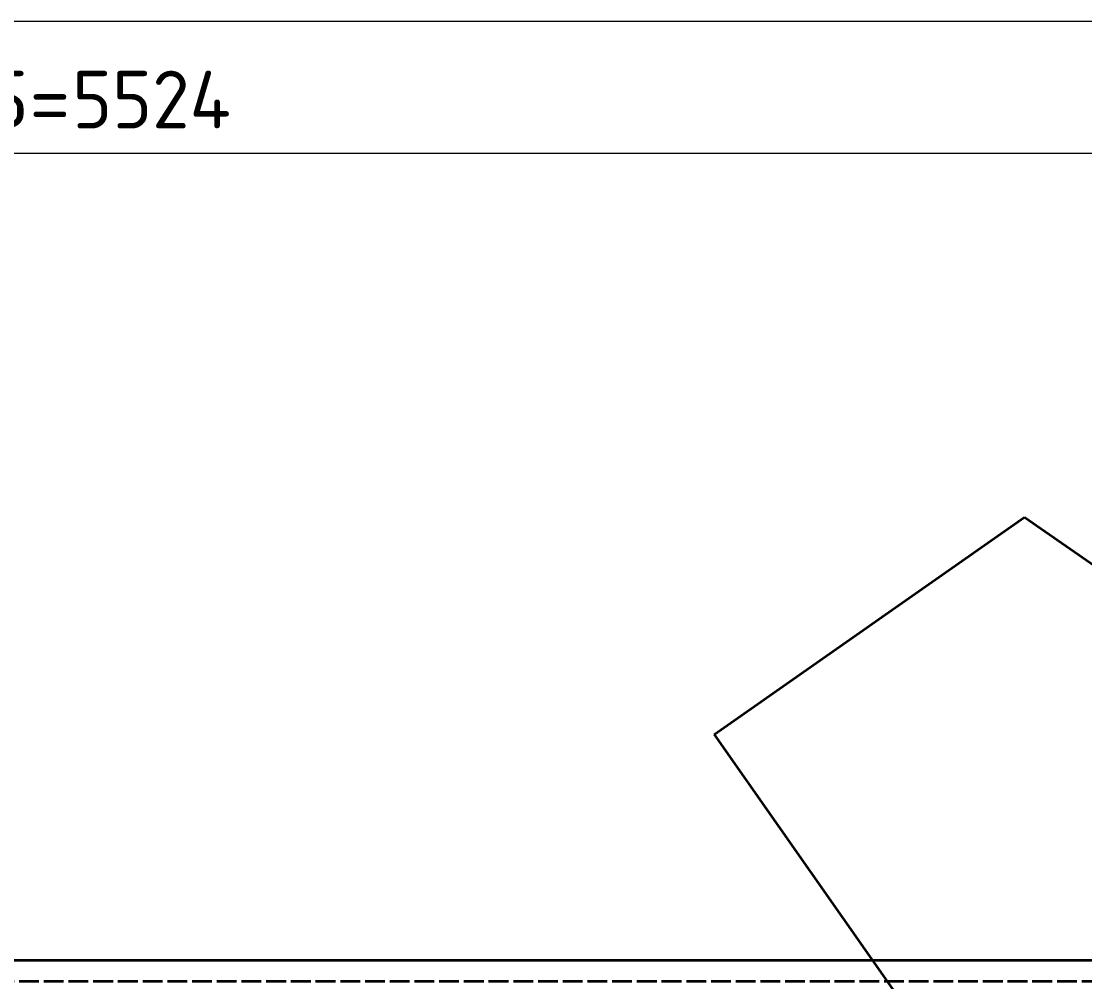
# Model space of a CAD drawing. Header units: millimetres. Extents: x 120 to 10915, y 515 to 8014.
# Drawn here: x 4633 to 5278, y 5157 to 5740 of the extents above; entities that cross this region are included whole.
import ezdxf
from ezdxf.enums import TextEntityAlignment as Align

# ---------------------------------------------------------------- set-up
doc = ezdxf.new("R2010")
doc.units = ezdxf.units.MM
doc.linetypes.add('DASHED', pattern=[15, 12, -3])
doc.layers.get('0').update_dxf_attribs({"lineweight": 13})
for name, color, linetype, lineweight in [('201_Dimensions', 7, 'Continuous', 13), ('202_Information', 7, 'Continuous', 13), ('203_Chassis_left_side_view', 7, 'Continuous', 13)]:
    doc.layers.add(name, color=color, linetype=linetype, lineweight=lineweight)
doc.styles.get("Standard").update_dxf_attribs({"font": 'isocp.shx'})

# ---------------------------------------------------------------- blocks, each defined once
blk = doc.blocks.new('BLOCK25')
at = {"layer": '201_Dimensions', "color": 2, "lineweight": 18}
blk.add_line((1950, 1760), (7473.75, 1760), dxfattribs=at)
for s, width, p, p2 in [('L015=', 0.742424, (4540.25, 1775), (4662.75, 1775)), ('5524', 0.740385, (4663.75, 1775), (4760, 1775))]:
    blk.add_text(s, height=35, dxfattribs=dict(at, width=width)).set_placement(p, p2, align=Align.FIT)
blk = doc.blocks.new('BLOCK37')
at = {"layer": '201_Dimensions', "color": 2, "lineweight": 18}
blk.add_line((1950, 1840), (10310, 1840), dxfattribs=at)
blk = doc.blocks.new('BLOCK41')
at = {"layer": '201_Dimensions', "color": 2, "lineweight": 18}
blk.add_line((920, 1270), (5727, 1270), dxfattribs=at)
blk = doc.blocks.new('BLOCK42')
at = {"layer": '201_Dimensions', "color": 2, "lineweight": 18}
blk.add_line((920, 1270), (5927, 1270), dxfattribs=at)
blk = doc.blocks.new('BLOCK44')
at = {"layer": '201_Dimensions', "color": 2, "lineweight": 18}
blk.add_line((920, 1270), (10482.000977, 1270), dxfattribs=at)
blk = doc.blocks.new('PREL')
at = {"layer": '202_Information', "color": 1, "lineweight": 35}
for p, q in [((5053.452162, 3137.22203), (5241.761067, 3269.077345)), ((5241.761067, 3269.077345), (6362.262748, 2488.459556)), ((5053.452162, 3137.22203), (5913.816816, 1908.493963))]:
    blk.add_line(p, q, dxfattribs=at)

msp = doc.modelspace()

# ---------------------------------------------------------------- linework, layer by layer
at = {"layer": '203_Chassis_left_side_view', "color": 3, "lineweight": 35}
msp.add_line((10210, 5169.999899), (4055, 5169.999899), dxfattribs=at)
at = {"layer": '203_Chassis_left_side_view', "color": 4, "linetype": 'DASHED', "lineweight": 35}
msp.add_line((3251.491565, 5157.5), (7200, 5157.5), dxfattribs=at)

# ---------------------------------------------------------------- block references
at = {"color": 7, "lineweight": 35}
msp.add_blockref('PREL', (0, 2170), dxfattribs=at)
at = {"layer": '201_Dimensions', "lineweight": 0}
for name in ['BLOCK37', 'BLOCK25', 'BLOCK44', 'BLOCK42', 'BLOCK41']:
    msp.add_blockref(name, (0, 3900), dxfattribs=at)

doc.saveas('drawing.dxf')
